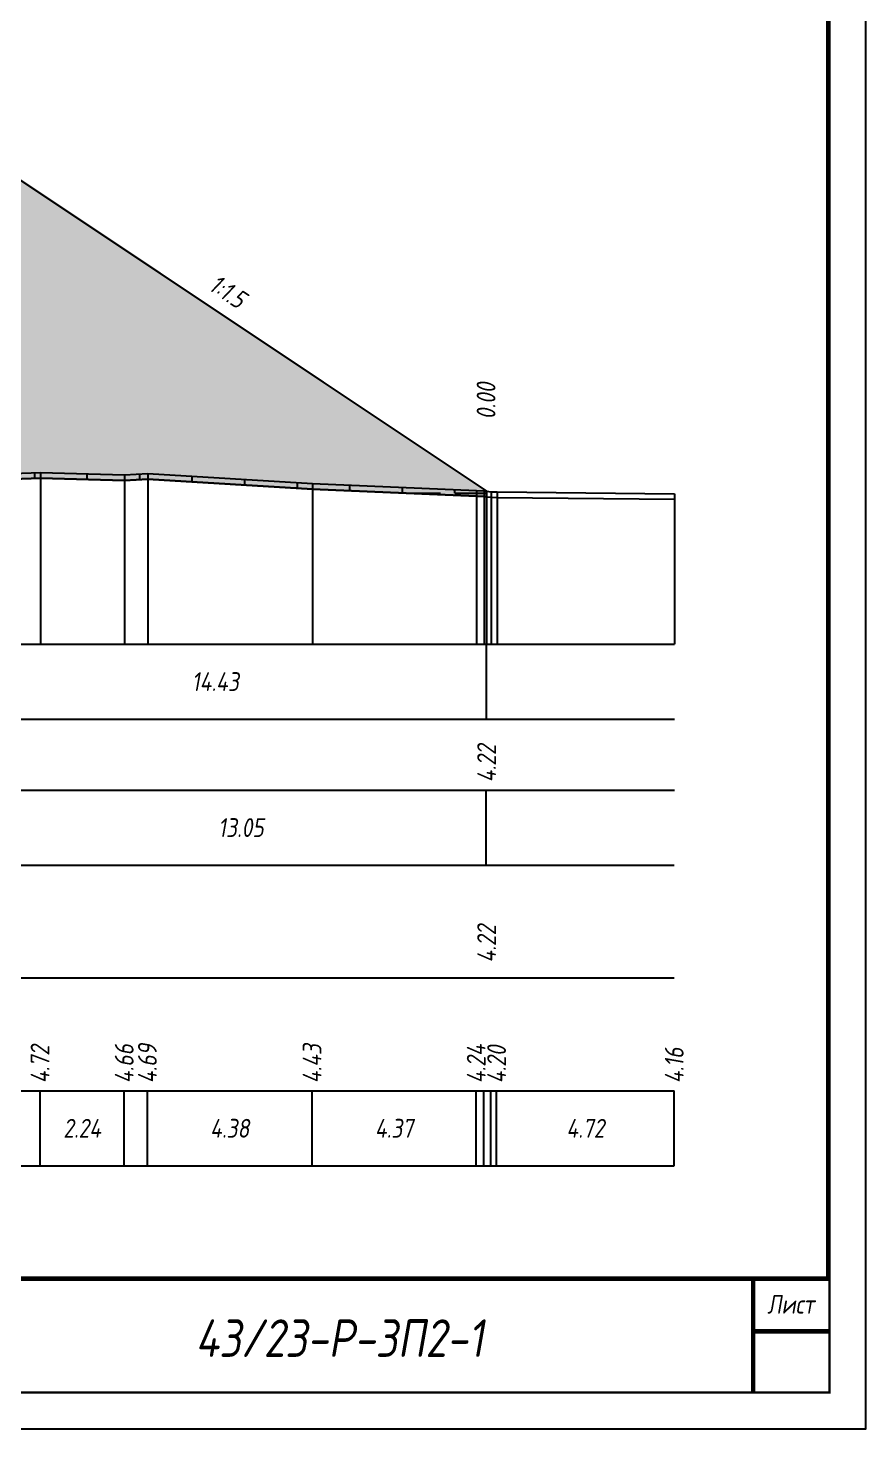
# Model space of a CAD drawing. Extents: x -717 to 1451, y -133302 to 233.
# Drawn here: x 278.5 to 389.9, y -103523.4 to -103337.1 of the extents above; entities that cross this region are included whole.
import ezdxf
from ezdxf.enums import TextEntityAlignment as Align

# ---------------------------------------------------------------- set-up
doc = ezdxf.new("R2010")
doc.units = 0
for name, color, linetype in [('Зарамочное оформление', 7, 'Continuous'), ('Код_510', 7, 'Continuous'), ('Код_514', 1, 'Continuous'), ('Код_516', 1, 'Continuous'), ('Контур_0', 7, 'Continuous'), ('Контур_508', 7, 'Continuous'), ('Контур_512', 7, 'Continuous'), ('Контур_513', 7, 'Continuous'), ('Контур_818', 7, 'Continuous'), ('Красный поперечник', 1, 'Continuous'), ('Объём_2661', 7, 'Continuous'), ('Объём_2666', 7, 'Continuous'), ('Объём_2667', 7, 'Continuous'), ('Объём_2668', 7, 'Continuous'), ('Объём_2669', 7, 'Continuous'), ('Объём_2675', 7, 'Continuous'), ('Рабочие отметки', 7, 'Continuous'), ('Таблица', 7, 'Continuous'), ('Уклоны проезжей части', 7, 'Continuous'), ('Черный поперечник', 3, 'Continuous')]:
    doc.layers.add(name, color=color, linetype=linetype)
for name, color, linetype, true_color in [('Контур_2570', 7, 'Continuous', 0x80ff00), ('Контур_2736', 4, 'Continuous', 0x00ffff), ('Контур_2737', 4, 'Continuous', 0x00ffff), ('Контур_2738', 4, 'Continuous', 0x00ffff), ('Контур_2739', 4, 'Continuous', 0x00ffff), ('Контур_2741', 4, 'Continuous', 0x00ffff), ('Контур_2742', 4, 'Continuous', 0x00ffff), ('Контур_2743', 4, 'Continuous', 0x00ffff), ('Контур_2744', 7, 'Continuous', 0xa4ffff), ('Контур_2745', 7, 'Continuous', 0xa4ffff), ('Контур_2747', 4, 'Continuous', 0x00ffff), ('Контур_2748', 4, 'Continuous', 0x00ffff), ('Контур_2749', 4, 'Continuous', 0x00ffff), ('Контур_2750', 4, 'Continuous', 0x00ffff), ('Контур_2751', 4, 'Continuous', 0x00ffff), ('Контур_2752', 4, 'Continuous', 0x00ffff), ('Контур_703', 4, 'Continuous', 0x00ffff), ('Контур_705', 4, 'Continuous', 0x00ffff), ('Контур_707', 4, 'Continuous', 0x00ffff), ('Контур_720', 131, 'Continuous', 0xaaffff), ('Объём_2570', 7, 'Continuous', 0x80ff00), ('Объём_2600', 7, 'Continuous', 0x808000)]:
    doc.layers.add(name, color=color, linetype=linetype, true_color=true_color)
doc.styles.add('М', font='romand.shx', dxfattribs={"width": 0.8, "oblique": 10, "height": 2.5})

# ---------------------------------------------------------------- blocks, each defined once
blk = doc.blocks.new('Штамп')
at = {"linetype": 'Continuous'}
blk.add_wipeout([(199.95, -411.25), (384.95, -411.25), (384.95, -426.25), (199.95, -426.25)], dxfattribs=at).dxf.layer = 'Зарамочное оформление'
at = {"layer": 'Зарамочное оформление', "linetype": 'Continuous', "lineweight": -3, "const_width": 0.6, "flags": 128}
for points in [[(199.95, -426.25), (199.95, -411.25), (384.95, -411.25)], [(209.95, -411.25), (209.95, -426.25)], [(219.95, -411.25), (219.95, -426.25)], [(229.95, -411.25), (229.95, -426.25)], [(239.95, -411.25), (239.95, -426.25)], [(254.95, -411.25), (254.95, -426.25)], [(264.95, -411.25), (264.95, -426.25)], [(374.95, -411.25), (374.95, -426.25)], [(199.95, -416.25), (264.95, -416.25)], [(374.95, -418.25), (384.95, -418.25)], [(199.95, -421.25), (264.95, -421.25)]]:
    blk.add_lwpolyline(points, dxfattribs=at)
at = {"linetype": 'Continuous', "insert": (319.95, -419.17), "char_height": 5, "width": 110, "attachment_point": 5, "style": 'М'}
blk.add_mtext('{\\Q10;\\W0.8;43/23-Р-ЗП2-1}', dxfattribs=at)
at = {"layer": 'Зарамочное оформление', "linetype": 'Continuous', "style": 'М', "oblique": 10}
for s, width, p in [('Лист', 0.8, (379.95, -414.66)), ('Изм.', 0.8, (204.95, -423.75)), ('Кол.уч.', 0.7, (214.95, -423.75)), ('Лист', 0.8, (224.95, -423.75)), ('N док.', 0.7, (235.28, -423.75)), ('Подпись', 0.8, (247.45, -423.75)), ('Дата', 0.8, (259.95, -423.75))]:
    blk.add_text(s, height=2.5, dxfattribs=dict(at, width=width)).set_placement(p, align=Align.MIDDLE_CENTER)
blk = doc.blocks.new('шифр')
blk.add_blockref('Штамп', (0, -103152))

msp = doc.modelspace()

# ---------------------------------------------------------------- hatches: boundary and pattern name
at = {"transparency": 33554681}
h = msp.add_hatch(dxfattribs=at)
h.set_pattern_fill('ANGLE', color=256)
h.set_pattern_definition([(0, (0, 0), (0, 6.985), [5.08, -1.905]), (90, (0, 0), (-6.985, 4e-16), [5.08, -1.905])])
h.paths.add_polyline_path([(339.503, -103399.421), (339.177, -103399.386), (338.171, -103399.337), (316.345, -103398.397), (294.446, -103397.079), (291.361, -103397.248), (280.171, -103396.916), (271.491, -103397.264), (252.399, -103397.603), (218.103, -103397.587), (218.103, -103396.837), (252.399, -103396.853), (271.491, -103396.514), (280.171, -103396.166), (291.361, -103396.498), (294.446, -103396.329), (316.345, -103397.647), (338.171, -103398.587), (339.177, -103398.636), (339.503, -103398.671)])
at = {"layer": 'Объём_2600'}
h = msp.add_hatch(dxfattribs=at)
h.set_pattern_fill('HONEY', color=5, scale=0.3)
h.paths.add_polyline_path([(339.177, -103399.386), (338.171, -103399.337), (316.345, -103398.397), (294.446, -103397.079), (291.361, -103397.248), (280.171, -103396.916), (271.491, -103397.264), (252.399, -103397.603), (218.103, -103397.587), (218.103, -103353.501), (274.276, -103355.186), (339.503, -103398.671), (339.503, -103399.421)])

# ---------------------------------------------------------------- linework, layer by layer
at = {"flags": 128}
msp.add_lwpolyline([(-30.054, -103523.421), (389.946, -103523.421), (389.946, -103226.421), (-30.054, -103226.421)], close=True, dxfattribs=at)
at = {"const_width": 0.6, "flags": 128}
msp.add_lwpolyline([(-10.054, -103518.421), (384.946, -103518.421), (384.946, -103231.421), (-10.054, -103231.421)], close=True, dxfattribs=at)
at = {"layer": 'Код_510'}
for p, q in [((280.117, -103488.421), (280.117, -103478.421)), ((291.307, -103488.421), (291.307, -103478.421)), ((294.391, -103488.421), (294.391, -103478.421)), ((316.291, -103488.421), (316.291, -103478.421)), ((338.117, -103488.421), (338.117, -103478.421)), ((339.123, -103488.421), (339.123, -103478.421)), ((340.061, -103488.421), (340.061, -103478.421)), ((340.829, -103488.421), (340.829, -103478.421)), ((364.449, -103488.421), (364.449, -103478.421))]:
    msp.add_line(p, q, dxfattribs=at)
at = {"layer": 'Код_514'}
msp.add_line((339.503, -103429), (339.503, -103419), dxfattribs=at)
at = {"layer": 'Код_516'}
msp.add_line((339.449, -103448.421), (339.449, -103438.421), dxfattribs=at)
at = {"layer": 'Контур_0', "flags": 128}
for points in [[(267.361, -103350.576), (339.503, -103398.671), (339.503, -103398.671), (339.503, -103398.671), (339.503, -103398.671), (339.503, -103398.671), (339.503, -103398.671), (339.503, -103398.671), (339.503, -103398.671), (339.503, -103398.671), (339.503, -103398.671), (339.503, -103398.671), (339.503, -103398.671), (339.503, -103398.671), (339.503, -103398.671), (339.503, -103398.671)], [(267.361, -103350.576), (339.503, -103398.671), (339.503, -103398.671), (339.503, -103398.671), (339.503, -103398.671), (339.503, -103398.671), (339.503, -103398.671), (339.503, -103398.671), (339.503, -103398.671), (339.503, -103398.671), (339.503, -103398.671), (339.503, -103398.671), (339.503, -103398.671), (339.503, -103398.671), (339.503, -103398.671), (339.503, -103398.671), (339.503, -103398.671), (339.503, -103398.671), (339.503, -103398.671), (339.503, -103398.671), (339.503, -103398.671), (339.503, -103398.671), (339.503, -103398.671), (339.503, -103398.671), (339.503, -103398.671), (339.503, -103398.671), (339.503, -103398.671), (339.503, -103398.671), (339.503, -103398.671), (339.503, -103398.671)]]:
    msp.add_lwpolyline(points, dxfattribs=at)
at = {"layer": 'Контур_2570', "flags": 128}
msp.add_lwpolyline([(143.947, -103394.493), (158.126, -103395.536), (158.918, -103395.536), (159.315, -103395.575), (168.109, -103395.742), (182.514, -103396.284), (190.628, -103397.372), (217.774, -103397.587), (218.103, -103397.587), (252.399, -103397.603), (271.491, -103397.264), (280.171, -103396.916), (291.361, -103397.248), (294.446, -103397.079), (316.345, -103398.397), (338.171, -103399.337), (339.177, -103399.386), (340.115, -103399.486), (340.883, -103399.516), (364.503, -103399.75)], dxfattribs=at)
at = {"layer": 'Контур_2736', "flags": 128}
msp.add_lwpolyline([(267.361, -103350.576), (339.503, -103398.671)], dxfattribs=at)
at = {"layer": 'Контур_2737', "flags": 128}
msp.add_lwpolyline([(339.503, -103398.671), (339.503, -103398.671)], dxfattribs=at)
at = {"layer": 'Контур_2738', "flags": 128}
msp.add_lwpolyline([(339.503, -103398.671), (339.503, -103398.671)], dxfattribs=at)
at = {"layer": 'Контур_2739', "flags": 128}
msp.add_lwpolyline([(339.503, -103398.671), (339.503, -103398.671)], dxfattribs=at)
at = {"layer": 'Контур_2741', "flags": 128}
msp.add_lwpolyline([(339.503, -103398.671), (339.503, -103398.671)], dxfattribs=at)
at = {"layer": 'Контур_2742', "flags": 128}
msp.add_lwpolyline([(339.503, -103398.671), (339.503, -103398.671)], dxfattribs=at)
at = {"layer": 'Контур_2743', "flags": 128}
msp.add_lwpolyline([(339.503, -103398.671), (339.503, -103398.671)], dxfattribs=at)
at = {"layer": 'Контур_2744', "flags": 128}
msp.add_lwpolyline([(339.503, -103398.671), (339.503, -103398.671)], dxfattribs=at)
msp.add_lwpolyline([(339.503, -103398.671), (339.503, -103398.671)], dxfattribs=at)
msp.add_lwpolyline([(339.503, -103398.671), (339.503, -103398.671)], dxfattribs=at)
msp.add_lwpolyline([(339.503, -103398.671), (339.503, -103398.671)], dxfattribs=at)
msp.add_lwpolyline([(339.503, -103398.671), (339.503, -103398.671)], dxfattribs=at)
msp.add_lwpolyline([(339.503, -103398.671), (339.503, -103398.671)], dxfattribs=at)
at = {"layer": 'Контур_2745', "flags": 128}
msp.add_lwpolyline([(339.503, -103398.671), (339.503, -103398.671)], dxfattribs=at)
msp.add_lwpolyline([(339.503, -103398.671), (339.503, -103398.671)], dxfattribs=at)
msp.add_lwpolyline([(339.503, -103398.671), (339.503, -103398.671)], dxfattribs=at)
msp.add_lwpolyline([(339.503, -103398.671), (339.503, -103398.671)], dxfattribs=at)
msp.add_lwpolyline([(339.503, -103398.671), (339.503, -103398.671)], dxfattribs=at)
msp.add_lwpolyline([(339.503, -103398.671), (339.503, -103398.671)], dxfattribs=at)
at = {"layer": 'Контур_2747', "flags": 128}
msp.add_lwpolyline([(339.503, -103398.671), (339.503, -103398.671)], dxfattribs=at)
at = {"layer": 'Контур_2748', "flags": 128}
msp.add_lwpolyline([(339.503, -103398.671), (339.503, -103398.671)], dxfattribs=at)
at = {"layer": 'Контур_2749', "flags": 128}
msp.add_lwpolyline([(339.503, -103398.671), (339.503, -103398.671)], dxfattribs=at)
at = {"layer": 'Контур_2750', "flags": 128}
msp.add_lwpolyline([(339.503, -103398.671), (339.503, -103398.671)], dxfattribs=at)
at = {"layer": 'Контур_2751', "flags": 128}
msp.add_lwpolyline([(339.503, -103398.671), (339.503, -103398.671)], dxfattribs=at)
at = {"layer": 'Контур_2752', "flags": 128}
msp.add_lwpolyline([(339.503, -103398.671), (339.503, -103398.671)], dxfattribs=at)
at = {"layer": 'Контур_508', "flags": 128}
msp.add_lwpolyline([(105, -103393.14), (161.93, -103355.186), (218.103, -103353.501), (274.276, -103355.186), (339.503, -103398.671)], dxfattribs=at)
at = {"layer": 'Контур_512', "flags": 128}
msp.add_lwpolyline([(105, -103393.14), (161.93, -103355.186), (218.103, -103353.501), (274.276, -103355.186), (339.503, -103398.671)], dxfattribs=at)
at = {"layer": 'Контур_513', "flags": 128}
msp.add_lwpolyline([(105, -103393.14), (161.93, -103355.186), (218.103, -103353.501), (274.276, -103355.186), (339.503, -103398.671)], dxfattribs=at)
at = {"layer": 'Контур_703', "flags": 128}
for points in [[(267.361, -103350.576), (339.503, -103398.671)], [(339.503, -103398.671), (339.503, -103398.671)]]:
    msp.add_lwpolyline(points, dxfattribs=at)
at = {"layer": 'Контур_705', "flags": 128}
msp.add_lwpolyline([(339.503, -103398.671), (339.503, -103398.671)], dxfattribs=at)
at = {"layer": 'Контур_707', "flags": 128}
msp.add_lwpolyline([(339.503, -103398.671), (339.503, -103398.671)], dxfattribs=at)
at = {"layer": 'Контур_720', "flags": 128}
msp.add_lwpolyline([(339.503, -103398.671), (339.503, -103398.671)], dxfattribs=at)
at = {"layer": 'Контур_818', "flags": 128}
msp.add_lwpolyline([(105, -103393.89), (116.79, -103393.684), (116.919, -103393.678), (117.226, -103393.685), (132.142, -103393.783), (143.947, -103394.493), (158.126, -103395.536), (158.918, -103395.536), (159.315, -103395.575), (168.109, -103395.742), (182.514, -103396.284), (190.628, -103397.372), (217.774, -103397.587), (218.103, -103397.587), (252.399, -103397.603), (271.491, -103397.264), (280.171, -103396.916), (291.361, -103397.248), (294.446, -103397.079), (316.345, -103398.397), (338.171, -103399.337), (339.177, -103399.386), (339.503, -103399.421)], dxfattribs=at)
at = {"layer": 'Красный поперечник'}
for p, q in [((267.361, -103350.576), (339.503, -103398.671)), ((339.503, -103398.671), (339.503, -103419))]:
    msp.add_line(p, q, dxfattribs=at)
at = {"layer": 'Объём_2570', "flags": 128}
msp.add_lwpolyline([(339.503, -103399.421), (339.177, -103399.386), (338.171, -103399.337), (316.345, -103398.397), (294.446, -103397.079), (291.361, -103397.248), (280.171, -103396.916), (271.491, -103397.264), (252.399, -103397.603), (218.103, -103397.587), (218.103, -103396.837), (252.399, -103396.853), (271.491, -103396.514), (280.171, -103396.166), (291.361, -103396.498), (294.446, -103396.329), (316.345, -103397.647), (338.171, -103398.587), (339.177, -103398.636), (339.503, -103398.671), (339.503, -103399.421), (339.503, -103399.421)], dxfattribs=at)
at = {"layer": 'Объём_2600', "color": 5, "flags": 128}
msp.add_lwpolyline([(339.177, -103399.386), (338.171, -103399.337), (316.345, -103398.397), (294.446, -103397.079), (291.361, -103397.248), (280.171, -103396.916), (271.491, -103397.264), (252.399, -103397.603), (218.103, -103397.587), (218.103, -103353.501), (274.276, -103355.186), (339.503, -103398.671), (339.503, -103399.421), (339.177, -103399.386), (339.177, -103399.386)], dxfattribs=at)
at = {"layer": 'Объём_2661', "flags": 128}
msp.add_lwpolyline([(267.361, -103350.576), (339.503, -103398.671)], dxfattribs=at)
at = {"layer": 'Объём_2666', "flags": 128}
msp.add_lwpolyline([(267.361, -103350.576), (339.503, -103398.671)], dxfattribs=at)
at = {"layer": 'Объём_2667', "flags": 128}
msp.add_lwpolyline([(339.503, -103398.671), (339.503, -103398.671)], dxfattribs=at)
msp.add_lwpolyline([(339.503, -103398.671), (339.503, -103398.671)], dxfattribs=at)
at = {"layer": 'Объём_2668', "flags": 128}
msp.add_lwpolyline([(339.503, -103398.671), (339.503, -103398.671)], dxfattribs=at)
msp.add_lwpolyline([(339.503, -103398.671), (339.503, -103398.671)], dxfattribs=at)
at = {"layer": 'Объём_2669', "flags": 128}
msp.add_lwpolyline([(339.503, -103398.671), (339.503, -103398.671)], dxfattribs=at)
msp.add_lwpolyline([(339.503, -103398.671), (339.503, -103398.671)], dxfattribs=at)
at = {"layer": 'Объём_2675', "flags": 128}
msp.add_lwpolyline([(339.503, -103398.671), (339.503, -103398.671)], dxfattribs=at)
msp.add_lwpolyline([(339.503, -103398.671), (339.503, -103398.671)], dxfattribs=at)
msp.add_lwpolyline([(339.503, -103398.671), (339.503, -103398.671)], dxfattribs=at)
msp.add_lwpolyline([(339.503, -103398.671), (339.503, -103398.671)], dxfattribs=at)
msp.add_lwpolyline([(339.503, -103398.671), (339.503, -103398.671)], dxfattribs=at)
msp.add_lwpolyline([(339.503, -103398.671), (339.503, -103398.671)], dxfattribs=at)
msp.add_lwpolyline([(339.503, -103398.671), (339.503, -103398.671)], dxfattribs=at)
msp.add_lwpolyline([(339.503, -103398.671), (339.503, -103398.671)], dxfattribs=at)
msp.add_lwpolyline([(339.503, -103398.671), (339.503, -103398.671)], dxfattribs=at)
msp.add_lwpolyline([(339.503, -103398.671), (339.503, -103398.671)], dxfattribs=at)
msp.add_lwpolyline([(339.503, -103398.671), (339.503, -103398.671)], dxfattribs=at)
msp.add_lwpolyline([(339.503, -103398.671), (339.503, -103398.671)], dxfattribs=at)
at = {"layer": 'Таблица'}
for p, q in [((80, -103419), (364.503, -103419)), ((80, -103429), (364.503, -103429)), ((80, -103438.421), (364.503, -103438.421)), ((79.946, -103448.421), (364.449, -103448.421)), ((79.946, -103463.421), (364.449, -103463.421)), ((79.946, -103478.421), (364.449, -103478.421)), ((79.946, -103488.421), (364.449, -103488.421))]:
    msp.add_line(p, q, dxfattribs=at)
at = {"layer": 'Черный поперечник', "color": 7}
for p, q in [((280.171, -103396.166), (280.171, -103419)), ((291.361, -103396.498), (291.361, -103419)), ((294.446, -103396.329), (294.446, -103419)), ((316.345, -103397.647), (316.345, -103419)), ((338.171, -103398.587), (338.171, -103419)), ((339.177, -103398.636), (339.177, -103419)), ((340.115, -103398.736), (340.115, -103419)), ((340.883, -103398.766), (340.883, -103419)), ((364.503, -103399), (364.503, -103419))]:
    msp.add_line(p, q, dxfattribs=at)
at = {"layer": 'Черный поперечник', "flags": 128}
msp.add_lwpolyline([(143.947, -103393.743), (158.126, -103394.786), (158.918, -103394.786), (159.315, -103394.825), (168.109, -103394.992), (182.514, -103395.534), (190.628, -103396.622), (217.774, -103396.837), (218.103, -103396.837), (252.399, -103396.853), (271.491, -103396.514), (280.171, -103396.166), (291.361, -103396.498), (294.446, -103396.329), (316.345, -103397.647), (338.171, -103398.587), (339.177, -103398.636), (340.115, -103398.736), (340.883, -103398.766), (364.503, -103399)], dxfattribs=at)

# ---------------------------------------------------------------- texts
at = {"linetype": 'Continuous', "style": 'М', "oblique": 10, "width": 0.8}
msp.add_text('338', height=2.5, dxfattribs=at).set_placement((380.312, -103514.509), align=Align.MIDDLE)
at = {"layer": 'Код_510', "style": 'М', "oblique": 10, "width": 0.8}
for s, p in [('4.69', (294.391, -103477.421)), ('4.43', (316.291, -103477.421)), ('4.72', (280.117, -103477.421)), ('4.66', (291.307, -103477.421)), ('4.24', (338.117, -103477.421)), ('4.20', (340.829, -103477.421)), ('4.16', (364.449, -103477.421))]:
    msp.add_text(s, height=2.5, rotation=90, dxfattribs=at).set_placement(p, align=Align.MIDDLE_LEFT)
for s, p in [('2.24', (285.712, -103483.421)), ('4.38', (305.341, -103483.421)), ('4.37', (327.204, -103483.421)), ('4.72', (352.639, -103483.421))]:
    msp.add_text(s, height=2.5, dxfattribs=at).set_placement(p, align=Align.MIDDLE_CENTER)
at = {"layer": 'Код_514', "style": 'М', "oblique": 10, "width": 0.8}
msp.add_text('14.43', height=2.5, dxfattribs=at).set_placement((303.432, -103424), align=Align.MIDDLE_CENTER)
msp.add_text('4.22', height=2.5, rotation=90, dxfattribs=at).set_placement((339.503, -103437.382), align=Align.MIDDLE_LEFT)
at = {"layer": 'Код_516', "style": 'М', "oblique": 10, "width": 0.8}
msp.add_text('13.05', height=2.5, dxfattribs=at).set_placement((306.836, -103443.421), align=Align.MIDDLE_CENTER)
msp.add_text('4.22', height=2.5, rotation=90, dxfattribs=at).set_placement((339.503, -103461.371), align=Align.MIDDLE_LEFT)
at = {"layer": 'Рабочие отметки', "color": 1, "style": 'М', "oblique": 10, "width": 0.8}
msp.add_text('0.00', height=2.5, rotation=90, dxfattribs=at).set_placement((339.425, -103389.102), align=Align.MIDDLE_LEFT)
at = {"layer": 'Уклоны проезжей части', "color": 1, "style": 'М', "oblique": 10, "width": 0.8}
msp.add_text('1:1.5', height=2.5, rotation=326.30994, dxfattribs=at).set_placement((303.987, -103373.791), align=Align.BOTTOM_CENTER)

# ---------------------------------------------------------------- next in the draw order: block references
msp.add_blockref('шифр', (0, 59.829))

doc.saveas('drawing.dxf')
